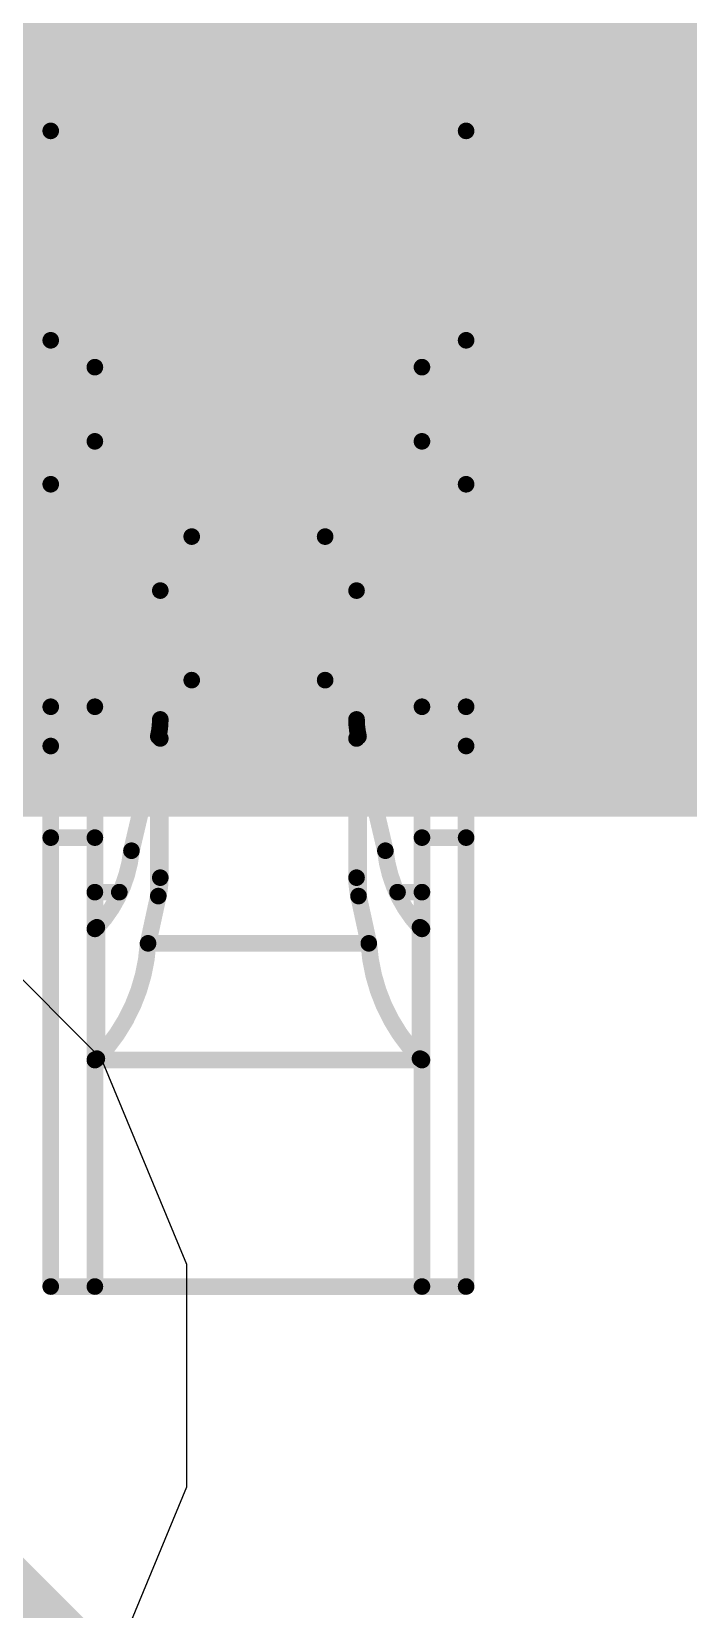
# Model space of a CAD drawing. Header units: inches. Extents: x -6 to 5433, y -4 to 5447.
# Drawn here: x 12.216 to 12.719, y 27.405 to 28.611 of the extents above; entities that cross this region are included whole.
import ezdxf

# ---------------------------------------------------------------- set-up
doc = ezdxf.new("R2010")
doc.units = ezdxf.units.IN
for name, color, linetype in [('Bottom Layer', 5, 'Continuous'), ('Ground', 16, 'Continuous'), ('Mechanical 4', 56, 'Continuous'), ('Power', 76, 'Continuous'), ('Top Layer', 1, 'Continuous'), ('Top Paste', 8, 'Continuous'), ('Top Solder', 216, 'Continuous')]:
    doc.layers.add(name, color=color, linetype=linetype)

# ---------------------------------------------------------------- blocks, each defined once
blk = doc.blocks.new('QTH_030_01_L_D_A_K_TR_154')
at = {"layer": 'Top Layer'}
blk.add_hatch(color=1, dxfattribs=at).paths.add_polyline_path([(0.8249996199999998, 0.32000063), (5.52500038, 0.32000063), (5.52500038, -0.32000063), (0.8249996199999998, -0.32000063)])
at = {"layer": 'Top Paste'}
blk.add_hatch(color=8, dxfattribs=at).paths.add_polyline_path([(0.8249996199999998, 0.32000063), (5.52500038, 0.32000063), (5.52500038, -0.32000063), (0.8249996199999998, -0.32000063)])
at = {"layer": 'Top Solder'}
blk.add_hatch(color=216, dxfattribs=at).paths.add_polyline_path([(0.7233996199999999, 0.42160063), (5.62660038, 0.42160063), (5.62660038, -0.42160063), (0.7233996199999999, -0.42160063)])

msp = doc.modelspace()

# ---------------------------------------------------------------- linework, layer by layer
at = {"layer": 'Bottom Layer'}
for points in [[(4.871544739999999, 28.26494474, 0.508, 0.508, 0), (13.03822132, 28.26494474, 0.508, 0.508, 0)], [(11.92717706, 27.58394534, 0.2032, 0.2032, 0), (13.72959408, 25.78152832, 0.2032, 0.2032, 0)]]:
    msp.add_lwpolyline(points, format="xyseb", dxfattribs=at)
at = {"layer": 'Ground'}
for p, q in [((12.27008722, 27.82581938), (12.14997062, 27.94593598)), ((12.33509598, 27.6688804), (12.27008722, 27.82581938)), ((12.33509598, 27.49901028), (12.33509598, 27.6688804)), ((12.27008722, 27.3420713), (12.33509598, 27.49901028))]:
    msp.add_line(p, q, dxfattribs=at)
at = {"layer": 'Mechanical 4'}
for points in [[(12.2311541, 28.06494514, 0.0127, 0.0127, 0), (12.2311541, 28.53494674, 0.0127, 0.0127, 0)], [(12.2311541, 28.53494674, 0.0127, 0.0127, 0), (12.5486541, 28.53494674, 0.0127, 0.0127, 0)], [(12.5486541, 28.06494514, 0.0127, 0.0127, 0), (12.5486541, 28.53494674, 0.0127, 0.0127, 0)], [(12.2311541, 28.37494452, 0.0127, 0.0127, 0), (12.5486541, 28.37494452, 0.0127, 0.0127, 0)], [(12.26490562, 27.65194622, 0.0127, 0.0127, 0), (12.26490562, 28.35440862, 0.0127, 0.0127, 0)], [(12.26490562, 28.35440862, 0.0127, 0.0127, 0), (12.51490512, 28.35440862, 0.0127, 0.0127, 0)], [(12.51490512, 27.65194622, 0.0127, 0.0127, 0), (12.51490512, 28.35440862, 0.0127, 0.0127, 0)], [(12.26490562, 28.29773868, 0.0127, 0.0127, 0), (12.51490512, 28.29773868, 0.0127, 0.0127, 0)], [(11.9136541, 28.26494474, 0.0127, 0.0127, 0), (12.2311541, 28.26494474, 0.0127, 0.0127, 0)], [(12.5486541, 28.26494474, 0.0127, 0.0127, 0), (12.80423144, 28.26494474, 0.0127, 0.0127, 0)], [(12.31490552, 28.18369522, 0.0127, 0.0127, -0.2473774344944057), (12.3389136, 28.22494482, 0.0127, 0.0127, 0)], [(12.33891614, 28.22494482, 0.0127, 0.0127, 0), (12.4408946, 28.22494482, 0.0127, 0.0127, 0)], [(12.33891614, 28.11528286, 0.0127, 0.0127, 0), (12.33891614, 28.22494482, 0.0127, 0.0127, 0)], [(12.4408946, 28.11528286, 0.0127, 0.0127, 0), (12.4408946, 28.22494482, 0.0127, 0.0127, 0)], [(12.44089714, 28.22494482, 0.0127, 0.0127, -0.2473774344948686), (12.46490522, 28.18369522, 0.0127, 0.0127, 0)], [(12.31490552, 27.96434844, 0.0127, 0.0127, 0), (12.31490552, 28.18369522, 0.0127, 0.0127, 0)], [(12.46490522, 27.96434844, 0.0127, 0.0127, 0), (12.46490522, 28.18369522, 0.0127, 0.0127, 0)], [(12.31490552, 28.07071348, 0.0127, 0.0127, -0.2374800627721871), (12.3389136, 28.1152854, 0.0127, 0.0127, 0)], [(12.33891614, 28.11528286, 0.0127, 0.0127, 0), (12.4408946, 28.11528286, 0.0127, 0.0127, 0)], [(12.44089714, 28.1152854, 0.0127, 0.0127, -0.2374800627721868), (12.46490522, 28.07071348, 0.0127, 0.0127, 0)], [(12.2311541, 28.09494508, 0.0127, 0.0127, 0), (12.26490562, 28.09494508, 0.0127, 0.0127, 0)], [(12.31490552, 28.08525752, 0.0127, 0.0127, -0.05786385222358645), (12.3133866, 28.07223494, 0.0127, 0.0127, 0)], [(12.46642414, 28.07223494, 0.0127, 0.0127, -0.057863852222711), (12.46490522, 28.08525752, 0.0127, 0.0127, 0)], [(12.51490512, 28.09494508, 0.0127, 0.0127, 0), (12.5486541, 28.09494508, 0.0127, 0.0127, 0)], [(11.9136541, 28.06494514, 0.0127, 0.0127, 0), (12.2311541, 28.06494514, 0.0127, 0.0127, 0)], [(12.2311541, 27.65194622, 0.0127, 0.0127, 0), (12.2311541, 28.06494514, 0.0127, 0.0127, 0)], [(12.2928634, 27.9849453, 0.0127, 0.0127, 0), (12.3133866, 28.07223494, 0.0127, 0.0127, 0)], [(12.3133866, 27.95027684, 0.0127, 0.0127, 0), (12.3133866, 28.07223494, 0.0127, 0.0127, 0)], [(12.46642414, 28.07223494, 0.0127, 0.0127, 0), (12.4869448, 27.9849453, 0.0127, 0.0127, 0)], [(12.46642414, 27.95027684, 0.0127, 0.0127, 0), (12.46642414, 28.07223494, 0.0127, 0.0127, 0)], [(12.5486541, 28.06494514, 0.0127, 0.0127, 0), (12.85635986, 28.06494514, 0.0127, 0.0127, 0)], [(12.5486541, 27.65194622, 0.0127, 0.0127, 0), (12.5486541, 28.06494514, 0.0127, 0.0127, 0)], [(12.2311541, 27.99494528, 0.0127, 0.0127, 0), (12.26490562, 27.99494528, 0.0127, 0.0127, 0)], [(12.51490512, 27.99494528, 0.0127, 0.0127, 0), (12.5486541, 27.99494528, 0.0127, 0.0127, 0)], [(12.29286594, 27.98494784, 0.0127, 0.0127, -0.1625906327552088), (12.26642454, 27.92645418, 0.0127, 0.0127, 0)], [(12.5133862, 27.92645418, 0.0127, 0.0127, -0.1625906327547608), (12.4869448, 27.98494784, 0.0127, 0.0127, 0)], [(12.31490552, 27.96434844, 0.0127, 0.0127, -0.05365793627908248), (12.3133866, 27.95027684, 0.0127, 0.0127, 0)], [(12.46642414, 27.95027684, 0.0127, 0.0127, -0.0536579362795205), (12.46490522, 27.96434844, 0.0127, 0.0127, 0)], [(12.26490562, 27.95328166, 0.0127, 0.0127, 0), (12.283567, 27.95328166, 0.0127, 0.0127, 0)], [(12.49624374, 27.95328166, 0.0127, 0.0127, 0), (12.51490512, 27.95328166, 0.0127, 0.0127, 0)], [(12.30553292, 27.91417836, 0.0127, 0.0127, 0), (12.3133866, 27.95027684, 0.0127, 0.0127, 0)], [(12.46642414, 27.95027684, 0.0127, 0.0127, 0), (12.47427782, 27.91417836, 0.0127, 0.0127, 0)], [(12.26490562, 27.92521466, 0.0127, 0.0127, -0.01102176059132277), (12.26494118, 27.92530102, 0.0127, 0.0127, 0)], [(12.26494118, 27.92530102, 0.0127, 0.0127, -0.02840440636198327), (12.2649869, 27.92538992, 0.0127, 0.0127, 0)], [(12.2649869, 27.92538992, 0.0127, 0.0127, -0.03504147030025464), (12.26505294, 27.92548644, 0.0127, 0.0127, 0)], [(12.26505294, 27.92548644, 0.0127, 0.0127, -0.03231858309855267), (12.265152, 27.92559312, 0.0127, 0.0127, 0)], [(12.265152, 27.92559312, 0.0127, 0.0127, -0.02446223692128112), (12.26528916, 27.9257125, 0.0127, 0.0127, 0)], [(12.2652917, 27.92570996, 0.0127, 0.0127, -0.01372918969788593), (12.2654695, 27.92584458, 0.0127, 0.0127, 0)], [(12.2654695, 27.92584458, 0.0127, 0.0127, -0.008119992707388977), (12.26568032, 27.92598681999999, 0.0127, 0.0127, 0)], [(12.26567778, 27.92598936, 0.0127, 0.0127, -0.004820635636817802), (12.265914, 27.92613922, 0.0127, 0.0127, 0)], [(12.265914, 27.92613922, 0.0127, 0.0127, 0), (12.26642454, 27.92645418, 0.0127, 0.0127, 0)], [(12.26642454, 27.82607592, 0.0127, 0.0127, 0), (12.26642454, 27.92645418, 0.0127, 0.0127, 0)], [(12.5133862, 27.92645418, 0.0127, 0.0127, 0), (12.5136529, 27.92629415999999, 0.0127, 0.0127, 0)], [(12.5133862, 27.82607592, 0.0127, 0.0127, 0), (12.5133862, 27.92645418, 0.0127, 0.0127, 0)], [(12.5136529, 27.92629415999999, 0.0127, 0.0127, 0), (12.51391198, 27.92613414, 0.0127, 0.0127, 0)], [(12.51390944, 27.9261316, 0.0127, 0.0127, -0.006054857901098262), (12.5141482, 27.92598174, 0.0127, 0.0127, 0)], [(12.51415074, 27.92598428, 0.0127, 0.0127, -0.01073696924896906), (12.51435648, 27.92584204, 0.0127, 0.0127, 0)], [(12.51435648, 27.9258395, 0.0127, 0.0127, -0.01856237099962386), (12.51452158, 27.9257125, 0.0127, 0.0127, 0)], [(12.51452158, 27.92571504, 0.0127, 0.0127, -0.02338621059710592), (12.51464604, 27.9255982, 0.0127, 0.0127, 0)], [(12.51464604, 27.92559566, 0.0127, 0.0127, -0.05432145120707046), (12.51480606, 27.925395, 0.0127, 0.0127, 0)], [(12.5148086, 27.92539754, 0.0127, 0.0127, -0.02859688058968619), (12.51490766, 27.92521466, 0.0127, 0.0127, 0)], [(12.30553292, 27.91418089999999, 0.0127, 0.0127, -0.1798939642534223), (12.26642454, 27.82607592, 0.0127, 0.0127, 0)], [(12.30553292, 27.91417836, 0.0127, 0.0127, 0), (12.47427782, 27.91417836, 0.0127, 0.0127, 0)], [(12.5133862, 27.82607592, 0.0127, 0.0127, -0.1798939642534224), (12.47427782, 27.91418089999999, 0.0127, 0.0127, 0)], [(12.26490562, 27.82514628, 0.0127, 0.0127, -0.01323430956389098), (12.26494118, 27.82521232, 0.0127, 0.0127, 0)], [(12.26490562, 27.82494561999999, 0.0127, 0.0127, 0), (12.51490512, 27.82494561999999, 0.0127, 0.0127, 0)], [(12.26494118, 27.82521232, 0.0127, 0.0127, -0.03268862858660596), (12.2649869, 27.8252809, 0.0127, 0.0127, 0)], [(12.2649869, 27.82527582, 0.0127, 0.0127, -0.03744583029830796), (12.26505294, 27.82534948, 0.0127, 0.0127, 0)], [(12.26505294, 27.82534948, 0.0127, 0.0127, -0.03188120452893686), (12.265152, 27.82542822, 0.0127, 0.0127, 0)], [(12.26514946, 27.82543076, 0.0127, 0.0127, -0.02261994753635864), (12.26528916, 27.8255222, 0.0127, 0.0127, 0)], [(12.26528916, 27.82551966, 0.0127, 0.0127, -0.01220889248204171), (12.26546696, 27.82561872, 0.0127, 0.0127, 0)], [(12.26546696, 27.82561872, 0.0127, 0.0127, -0.007070305402177052), (12.26567778, 27.8257254, 0.0127, 0.0127, 0)], [(12.26567778, 27.8257254, 0.0127, 0.0127, 0), (12.265914, 27.8258397, 0.0127, 0.0127, 0)], [(12.265914, 27.8258397, 0.0127, 0.0127, 0), (12.26642454, 27.82607592, 0.0127, 0.0127, 0)], [(12.5133862, 27.82607592, 0.0127, 0.0127, 0), (12.5136529, 27.825954, 0.0127, 0.0127, 0)], [(12.5136529, 27.825954, 0.0127, 0.0127, 0), (12.51391198, 27.82583716, 0.0127, 0.0127, 0)], [(12.51391198, 27.82583716, 0.0127, 0.0127, -0.005205334042602716), (12.51415074, 27.8257254, 0.0127, 0.0127, 0)], [(12.5141482, 27.82572286, 0.0127, 0.0127, -0.009375622367199458), (12.51435394, 27.82561618, 0.0127, 0.0127, 0)], [(12.51435394, 27.82561618, 0.0127, 0.0127, -0.01668702494870475), (12.51452158, 27.82551966, 0.0127, 0.0127, 0)], [(12.51452158, 27.82551966, 0.0127, 0.0127, -0.02199391699947382), (12.51464604, 27.8254333, 0.0127, 0.0127, 0)], [(12.5146435, 27.8254333, 0.0127, 0.0127, -0.02675089180557245), (12.51473748, 27.82535456, 0.0127, 0.0127, 0)], [(12.51474002, 27.82535456, 0.0127, 0.0127, -0.02828763820503544), (12.5148086, 27.82528344, 0.0127, 0.0127, 0)], [(12.5148086, 27.82528344, 0.0127, 0.0127, -0.03260546152262633), (12.51490512, 27.82514628, 0.0127, 0.0127, 0)], [(12.2311541, 27.65194622, 0.0127, 0.0127, 0), (12.5486541, 27.65194622, 0.0127, 0.0127, 0)]]:
    msp.add_lwpolyline(points, format="xyseb", dxfattribs=at)
for points in [[(12.2279791, 28.53494674, 0.00635, 0.00635, 1), (12.2343291, 28.53494674, 0.00635, 0.00635, 1)], [(12.2279791, 28.53494674, 0.00635, 0.00635, 1), (12.2343291, 28.53494674, 0.00635, 0.00635, 1)], [(12.5454791, 28.53494674, 0.00635, 0.00635, 1), (12.5518291, 28.53494674, 0.00635, 0.00635, 1)], [(12.5454791, 28.53494674, 0.00635, 0.00635, 1), (12.5518291, 28.53494674, 0.00635, 0.00635, 1)], [(12.2279791, 28.37494452, 0.00635, 0.00635, 1), (12.2343291, 28.37494452, 0.00635, 0.00635, 1)], [(12.5454791, 28.37494452, 0.00635, 0.00635, 1), (12.5518291, 28.37494452, 0.00635, 0.00635, 1)], [(12.26173062, 28.35440862, 0.00635, 0.00635, 1), (12.26808062, 28.35440862, 0.00635, 0.00635, 1)], [(12.26173062, 28.35440862, 0.00635, 0.00635, 1), (12.26808062, 28.35440862, 0.00635, 0.00635, 1)], [(12.51173012, 28.35440862, 0.00635, 0.00635, 1), (12.51808012, 28.35440862, 0.00635, 0.00635, 1)], [(12.51173012, 28.35440862, 0.00635, 0.00635, 1), (12.51808012, 28.35440862, 0.00635, 0.00635, 1)], [(12.26173062, 28.29773868, 0.00635, 0.00635, 1), (12.26808062, 28.29773868, 0.00635, 0.00635, 1)], [(12.51173012, 28.29773868, 0.00635, 0.00635, 1), (12.51808012, 28.29773868, 0.00635, 0.00635, 1)], [(12.2279791, 28.26494474, 0.00635, 0.00635, 1), (12.2343291, 28.26494474, 0.00635, 0.00635, 1)], [(12.5454791, 28.26494474, 0.00635, 0.00635, 1), (12.5518291, 28.26494474, 0.00635, 0.00635, 1)], [(12.3357386, 28.22494482, 0.00635, 0.00635, 1), (12.3420886, 28.22494482, 0.00635, 0.00635, 1)], [(12.33574114, 28.22494482, 0.00635, 0.00635, 1), (12.34209114, 28.22494482, 0.00635, 0.00635, 1)], [(12.33574114, 28.22494482, 0.00635, 0.00635, 1), (12.34209114, 28.22494482, 0.00635, 0.00635, 1)], [(12.4377196, 28.22494482, 0.00635, 0.00635, 1), (12.4440696, 28.22494482, 0.00635, 0.00635, 1)], [(12.4377196, 28.22494482, 0.00635, 0.00635, 1), (12.4440696, 28.22494482, 0.00635, 0.00635, 1)], [(12.43772214, 28.22494482, 0.00635, 0.00635, 1), (12.44407214, 28.22494482, 0.00635, 0.00635, 1)], [(12.31173052, 28.18369522, 0.00635, 0.00635, 1), (12.31808052, 28.18369522, 0.00635, 0.00635, 1)], [(12.31173052, 28.18369522, 0.00635, 0.00635, 1), (12.31808052, 28.18369522, 0.00635, 0.00635, 1)], [(12.46173022, 28.18369522, 0.00635, 0.00635, 1), (12.46808022, 28.18369522, 0.00635, 0.00635, 1)], [(12.46173022, 28.18369522, 0.00635, 0.00635, 1), (12.46808022, 28.18369522, 0.00635, 0.00635, 1)], [(12.3357386, 28.1152854, 0.00635, 0.00635, 1), (12.3420886, 28.1152854, 0.00635, 0.00635, 1)], [(12.33574114, 28.11528286, 0.00635, 0.00635, 1), (12.34209114, 28.11528286, 0.00635, 0.00635, 1)], [(12.33574114, 28.11528286, 0.00635, 0.00635, 1), (12.34209114, 28.11528286, 0.00635, 0.00635, 1)], [(12.4377196, 28.11528286, 0.00635, 0.00635, 1), (12.4440696, 28.11528286, 0.00635, 0.00635, 1)], [(12.4377196, 28.11528286, 0.00635, 0.00635, 1), (12.4440696, 28.11528286, 0.00635, 0.00635, 1)], [(12.43772214, 28.1152854, 0.00635, 0.00635, 1), (12.44407214, 28.1152854, 0.00635, 0.00635, 1)], [(12.2279791, 28.09494508, 0.00635, 0.00635, 1), (12.2343291, 28.09494508, 0.00635, 0.00635, 1)], [(12.26173062, 28.09494508, 0.00635, 0.00635, 1), (12.26808062, 28.09494508, 0.00635, 0.00635, 1)], [(12.31173052, 28.08525752, 0.00635, 0.00635, 1), (12.31808052, 28.08525752, 0.00635, 0.00635, 1)], [(12.46173022, 28.08525752, 0.00635, 0.00635, 1), (12.46808022, 28.08525752, 0.00635, 0.00635, 1)], [(12.51173012, 28.09494508, 0.00635, 0.00635, 1), (12.51808012, 28.09494508, 0.00635, 0.00635, 1)], [(12.5454791, 28.09494508, 0.00635, 0.00635, 1), (12.5518291, 28.09494508, 0.00635, 0.00635, 1)], [(12.2279791, 28.06494514, 0.00635, 0.00635, 1), (12.2343291, 28.06494514, 0.00635, 0.00635, 1)], [(12.2279791, 28.06494514, 0.00635, 0.00635, 1), (12.2343291, 28.06494514, 0.00635, 0.00635, 1)], [(12.2279791, 28.06494514, 0.00635, 0.00635, 1), (12.2343291, 28.06494514, 0.00635, 0.00635, 1)], [(12.3102116, 28.07223494, 0.00635, 0.00635, 1), (12.3165616, 28.07223494, 0.00635, 0.00635, 1)], [(12.3102116, 28.07223494, 0.00635, 0.00635, 1), (12.3165616, 28.07223494, 0.00635, 0.00635, 1)], [(12.3102116, 28.07223494, 0.00635, 0.00635, 1), (12.3165616, 28.07223494, 0.00635, 0.00635, 1)], [(12.31173052, 28.07071348, 0.00635, 0.00635, 1), (12.31808052, 28.07071348, 0.00635, 0.00635, 1)], [(12.46173022, 28.07071348, 0.00635, 0.00635, 1), (12.46808022, 28.07071348, 0.00635, 0.00635, 1)], [(12.46324914, 28.07223494, 0.00635, 0.00635, 1), (12.46959914, 28.07223494, 0.00635, 0.00635, 1)], [(12.46324914, 28.07223494, 0.00635, 0.00635, 1), (12.46959914, 28.07223494, 0.00635, 0.00635, 1)], [(12.46324914, 28.07223494, 0.00635, 0.00635, 1), (12.46959914, 28.07223494, 0.00635, 0.00635, 1)], [(12.5454791, 28.06494514, 0.00635, 0.00635, 1), (12.5518291, 28.06494514, 0.00635, 0.00635, 1)], [(12.5454791, 28.06494514, 0.00635, 0.00635, 1), (12.5518291, 28.06494514, 0.00635, 0.00635, 1)], [(12.5454791, 28.06494514, 0.00635, 0.00635, 1), (12.5518291, 28.06494514, 0.00635, 0.00635, 1)], [(12.2279791, 27.99494528, 0.00635, 0.00635, 1), (12.2343291, 27.99494528, 0.00635, 0.00635, 1)], [(12.26173062, 27.99494528, 0.00635, 0.00635, 1), (12.26808062, 27.99494528, 0.00635, 0.00635, 1)], [(12.51173012, 27.99494528, 0.00635, 0.00635, 1), (12.51808012, 27.99494528, 0.00635, 0.00635, 1)], [(12.5454791, 27.99494528, 0.00635, 0.00635, 1), (12.5518291, 27.99494528, 0.00635, 0.00635, 1)], [(12.2896884, 27.9849453, 0.00635, 0.00635, 1), (12.2960384, 27.9849453, 0.00635, 0.00635, 1)], [(12.28969094, 27.98494784, 0.00635, 0.00635, 1), (12.29604094, 27.98494784, 0.00635, 0.00635, 1)], [(12.4837698, 27.98494784, 0.00635, 0.00635, 1), (12.4901198, 27.98494784, 0.00635, 0.00635, 1)], [(12.4837698, 27.9849453, 0.00635, 0.00635, 1), (12.4901198, 27.9849453, 0.00635, 0.00635, 1)], [(12.31173052, 27.96434844, 0.00635, 0.00635, 1), (12.31808052, 27.96434844, 0.00635, 0.00635, 1)], [(12.31173052, 27.96434844, 0.00635, 0.00635, 1), (12.31808052, 27.96434844, 0.00635, 0.00635, 1)], [(12.46173022, 27.96434844, 0.00635, 0.00635, 1), (12.46808022, 27.96434844, 0.00635, 0.00635, 1)], [(12.46173022, 27.96434844, 0.00635, 0.00635, 1), (12.46808022, 27.96434844, 0.00635, 0.00635, 1)], [(12.26173062, 27.95328166, 0.00635, 0.00635, 1), (12.26808062, 27.95328166, 0.00635, 0.00635, 1)], [(12.280392, 27.95328166, 0.00635, 0.00635, 1), (12.286742, 27.95328166, 0.00635, 0.00635, 1)], [(12.49306874, 27.95328166, 0.00635, 0.00635, 1), (12.49941874, 27.95328166, 0.00635, 0.00635, 1)], [(12.51173012, 27.95328166, 0.00635, 0.00635, 1), (12.51808012, 27.95328166, 0.00635, 0.00635, 1)], [(12.3102116, 27.95027684, 0.00635, 0.00635, 1), (12.3165616, 27.95027684, 0.00635, 0.00635, 1)], [(12.3102116, 27.95027684, 0.00635, 0.00635, 1), (12.3165616, 27.95027684, 0.00635, 0.00635, 1)], [(12.3102116, 27.95027684, 0.00635, 0.00635, 1), (12.3165616, 27.95027684, 0.00635, 0.00635, 1)], [(12.46324914, 27.95027684, 0.00635, 0.00635, 1), (12.46959914, 27.95027684, 0.00635, 0.00635, 1)], [(12.46324914, 27.95027684, 0.00635, 0.00635, 1), (12.46959914, 27.95027684, 0.00635, 0.00635, 1)], [(12.46324914, 27.95027684, 0.00635, 0.00635, 1), (12.46959914, 27.95027684, 0.00635, 0.00635, 1)], [(12.26173062, 27.92521466, 0.00635, 0.00635, 1), (12.26808062, 27.92521466, 0.00635, 0.00635, 1)], [(12.26176618, 27.92530102, 0.00635, 0.00635, 1), (12.26811618, 27.92530102, 0.00635, 0.00635, 1)], [(12.26176618, 27.92530102, 0.00635, 0.00635, 1), (12.26811618, 27.92530102, 0.00635, 0.00635, 1)], [(12.2618119, 27.92538992, 0.00635, 0.00635, 1), (12.2681619, 27.92538992, 0.00635, 0.00635, 1)], [(12.2618119, 27.92538992, 0.00635, 0.00635, 1), (12.2681619, 27.92538992, 0.00635, 0.00635, 1)], [(12.26187794, 27.92548644, 0.00635, 0.00635, 1), (12.26822794, 27.92548644, 0.00635, 0.00635, 1)], [(12.26187794, 27.92548644, 0.00635, 0.00635, 1), (12.26822794, 27.92548644, 0.00635, 0.00635, 1)], [(12.261977, 27.92559312, 0.00635, 0.00635, 1), (12.268327, 27.92559312, 0.00635, 0.00635, 1)], [(12.261977, 27.92559312, 0.00635, 0.00635, 1), (12.268327, 27.92559312, 0.00635, 0.00635, 1)], [(12.26211416, 27.9257125, 0.00635, 0.00635, 1), (12.26846416, 27.9257125, 0.00635, 0.00635, 1)], [(12.2621167, 27.92570996, 0.00635, 0.00635, 1), (12.2684667, 27.92570996, 0.00635, 0.00635, 1)], [(12.2622945, 27.92584458, 0.00635, 0.00635, 1), (12.2686445, 27.92584458, 0.00635, 0.00635, 1)], [(12.2622945, 27.92584458, 0.00635, 0.00635, 1), (12.2686445, 27.92584458, 0.00635, 0.00635, 1)], [(12.26250278, 27.92598936, 0.00635, 0.00635, 1), (12.26885278, 27.92598936, 0.00635, 0.00635, 1)], [(12.26250532, 27.92598681999999, 0.00635, 0.00635, 1), (12.26885532, 27.92598681999999, 0.00635, 0.00635, 1)], [(12.262739, 27.92613922, 0.00635, 0.00635, 1), (12.269089, 27.92613922, 0.00635, 0.00635, 1)], [(12.262739, 27.92613922, 0.00635, 0.00635, 1), (12.269089, 27.92613922, 0.00635, 0.00635, 1)], [(12.26324954, 27.92645418, 0.00635, 0.00635, 1), (12.26959954, 27.92645418, 0.00635, 0.00635, 1)], [(12.26324954, 27.92645418, 0.00635, 0.00635, 1), (12.26959954, 27.92645418, 0.00635, 0.00635, 1)], [(12.26324954, 27.92645418, 0.00635, 0.00635, 1), (12.26959954, 27.92645418, 0.00635, 0.00635, 1)], [(12.5102112, 27.92645418, 0.00635, 0.00635, 1), (12.5165612, 27.92645418, 0.00635, 0.00635, 1)], [(12.5102112, 27.92645418, 0.00635, 0.00635, 1), (12.5165612, 27.92645418, 0.00635, 0.00635, 1)], [(12.5102112, 27.92645418, 0.00635, 0.00635, 1), (12.5165612, 27.92645418, 0.00635, 0.00635, 1)], [(12.5104779, 27.92629415999999, 0.00635, 0.00635, 1), (12.5168279, 27.92629415999999, 0.00635, 0.00635, 1)], [(12.5104779, 27.92629415999999, 0.00635, 0.00635, 1), (12.5168279, 27.92629415999999, 0.00635, 0.00635, 1)], [(12.51073444, 27.9261316, 0.00635, 0.00635, 1), (12.51708444, 27.9261316, 0.00635, 0.00635, 1)], [(12.51073698, 27.92613414, 0.00635, 0.00635, 1), (12.51708698, 27.92613414, 0.00635, 0.00635, 1)], [(12.5109732, 27.92598174, 0.00635, 0.00635, 1), (12.5173232, 27.92598174, 0.00635, 0.00635, 1)], [(12.51097574, 27.92598428, 0.00635, 0.00635, 1), (12.51732574, 27.92598428, 0.00635, 0.00635, 1)], [(12.51118148, 27.92584204, 0.00635, 0.00635, 1), (12.51753148, 27.92584204, 0.00635, 0.00635, 1)], [(12.51118148, 27.9258395, 0.00635, 0.00635, 1), (12.51753148, 27.9258395, 0.00635, 0.00635, 1)], [(12.51134658, 27.92571504, 0.00635, 0.00635, 1), (12.51769658, 27.92571504, 0.00635, 0.00635, 1)], [(12.51134658, 27.9257125, 0.00635, 0.00635, 1), (12.51769658, 27.9257125, 0.00635, 0.00635, 1)], [(12.51147104, 27.9255982, 0.00635, 0.00635, 1), (12.51782104, 27.9255982, 0.00635, 0.00635, 1)], [(12.51147104, 27.92559566, 0.00635, 0.00635, 1), (12.51782104, 27.92559566, 0.00635, 0.00635, 1)], [(12.51163106, 27.925395, 0.00635, 0.00635, 1), (12.51798106, 27.925395, 0.00635, 0.00635, 1)], [(12.5116336, 27.92539754, 0.00635, 0.00635, 1), (12.5179836, 27.92539754, 0.00635, 0.00635, 1)], [(12.51173266, 27.92521466, 0.00635, 0.00635, 1), (12.51808266, 27.92521466, 0.00635, 0.00635, 1)], [(12.30235792, 27.91418089999999, 0.00635, 0.00635, 1), (12.30870792, 27.91418089999999, 0.00635, 0.00635, 1)], [(12.30235792, 27.91417836, 0.00635, 0.00635, 1), (12.30870792, 27.91417836, 0.00635, 0.00635, 1)], [(12.30235792, 27.91417836, 0.00635, 0.00635, 1), (12.30870792, 27.91417836, 0.00635, 0.00635, 1)], [(12.47110282, 27.91418089999999, 0.00635, 0.00635, 1), (12.47745282, 27.91418089999999, 0.00635, 0.00635, 1)], [(12.47110282, 27.91417836, 0.00635, 0.00635, 1), (12.47745282, 27.91417836, 0.00635, 0.00635, 1)], [(12.47110282, 27.91417836, 0.00635, 0.00635, 1), (12.47745282, 27.91417836, 0.00635, 0.00635, 1)], [(12.26173062, 27.82514628, 0.00635, 0.00635, 1), (12.26808062, 27.82514628, 0.00635, 0.00635, 1)], [(12.26173062, 27.82494561999999, 0.00635, 0.00635, 1), (12.26808062, 27.82494561999999, 0.00635, 0.00635, 1)], [(12.26176618, 27.82521232, 0.00635, 0.00635, 1), (12.26811618, 27.82521232, 0.00635, 0.00635, 1)], [(12.26176618, 27.82521232, 0.00635, 0.00635, 1), (12.26811618, 27.82521232, 0.00635, 0.00635, 1)], [(12.2618119, 27.8252809, 0.00635, 0.00635, 1), (12.2681619, 27.8252809, 0.00635, 0.00635, 1)], [(12.2618119, 27.82527582, 0.00635, 0.00635, 1), (12.2681619, 27.82527582, 0.00635, 0.00635, 1)], [(12.26187794, 27.82534948, 0.00635, 0.00635, 1), (12.26822794, 27.82534948, 0.00635, 0.00635, 1)], [(12.26187794, 27.82534948, 0.00635, 0.00635, 1), (12.26822794, 27.82534948, 0.00635, 0.00635, 1)], [(12.26197446, 27.82543076, 0.00635, 0.00635, 1), (12.26832446, 27.82543076, 0.00635, 0.00635, 1)], [(12.261977, 27.82542822, 0.00635, 0.00635, 1), (12.268327, 27.82542822, 0.00635, 0.00635, 1)], [(12.26211416, 27.8255222, 0.00635, 0.00635, 1), (12.26846416, 27.8255222, 0.00635, 0.00635, 1)], [(12.26211416, 27.82551966, 0.00635, 0.00635, 1), (12.26846416, 27.82551966, 0.00635, 0.00635, 1)], [(12.26229196, 27.82561872, 0.00635, 0.00635, 1), (12.26864196, 27.82561872, 0.00635, 0.00635, 1)], [(12.26229196, 27.82561872, 0.00635, 0.00635, 1), (12.26864196, 27.82561872, 0.00635, 0.00635, 1)], [(12.26250278, 27.8257254, 0.00635, 0.00635, 1), (12.26885278, 27.8257254, 0.00635, 0.00635, 1)], [(12.26250278, 27.8257254, 0.00635, 0.00635, 1), (12.26885278, 27.8257254, 0.00635, 0.00635, 1)], [(12.262739, 27.8258397, 0.00635, 0.00635, 1), (12.269089, 27.8258397, 0.00635, 0.00635, 1)], [(12.262739, 27.8258397, 0.00635, 0.00635, 1), (12.269089, 27.8258397, 0.00635, 0.00635, 1)], [(12.26324954, 27.82607592, 0.00635, 0.00635, 1), (12.26959954, 27.82607592, 0.00635, 0.00635, 1)], [(12.26324954, 27.82607592, 0.00635, 0.00635, 1), (12.26959954, 27.82607592, 0.00635, 0.00635, 1)], [(12.26324954, 27.82607592, 0.00635, 0.00635, 1), (12.26959954, 27.82607592, 0.00635, 0.00635, 1)], [(12.5102112, 27.82607592, 0.00635, 0.00635, 1), (12.5165612, 27.82607592, 0.00635, 0.00635, 1)], [(12.5102112, 27.82607592, 0.00635, 0.00635, 1), (12.5165612, 27.82607592, 0.00635, 0.00635, 1)], [(12.5102112, 27.82607592, 0.00635, 0.00635, 1), (12.5165612, 27.82607592, 0.00635, 0.00635, 1)], [(12.5104779, 27.825954, 0.00635, 0.00635, 1), (12.5168279, 27.825954, 0.00635, 0.00635, 1)], [(12.5104779, 27.825954, 0.00635, 0.00635, 1), (12.5168279, 27.825954, 0.00635, 0.00635, 1)], [(12.51073698, 27.82583716, 0.00635, 0.00635, 1), (12.51708698, 27.82583716, 0.00635, 0.00635, 1)], [(12.51073698, 27.82583716, 0.00635, 0.00635, 1), (12.51708698, 27.82583716, 0.00635, 0.00635, 1)], [(12.5109732, 27.82572286, 0.00635, 0.00635, 1), (12.5173232, 27.82572286, 0.00635, 0.00635, 1)], [(12.51097574, 27.8257254, 0.00635, 0.00635, 1), (12.51732574, 27.8257254, 0.00635, 0.00635, 1)], [(12.51117894, 27.82561618, 0.00635, 0.00635, 1), (12.51752894, 27.82561618, 0.00635, 0.00635, 1)], [(12.51117894, 27.82561618, 0.00635, 0.00635, 1), (12.51752894, 27.82561618, 0.00635, 0.00635, 1)], [(12.51134658, 27.82551966, 0.00635, 0.00635, 1), (12.51769658, 27.82551966, 0.00635, 0.00635, 1)], [(12.51134658, 27.82551966, 0.00635, 0.00635, 1), (12.51769658, 27.82551966, 0.00635, 0.00635, 1)], [(12.5114685, 27.8254333, 0.00635, 0.00635, 1), (12.5178185, 27.8254333, 0.00635, 0.00635, 1)], [(12.51147104, 27.8254333, 0.00635, 0.00635, 1), (12.51782104, 27.8254333, 0.00635, 0.00635, 1)], [(12.51156248, 27.82535456, 0.00635, 0.00635, 1), (12.51791248, 27.82535456, 0.00635, 0.00635, 1)], [(12.51156502, 27.82535456, 0.00635, 0.00635, 1), (12.51791502, 27.82535456, 0.00635, 0.00635, 1)], [(12.5116336, 27.82528344, 0.00635, 0.00635, 1), (12.5179836, 27.82528344, 0.00635, 0.00635, 1)], [(12.5116336, 27.82528344, 0.00635, 0.00635, 1), (12.5179836, 27.82528344, 0.00635, 0.00635, 1)], [(12.51173012, 27.82514628, 0.00635, 0.00635, 1), (12.51808012, 27.82514628, 0.00635, 0.00635, 1)], [(12.51173012, 27.82494561999999, 0.00635, 0.00635, 1), (12.51808012, 27.82494561999999, 0.00635, 0.00635, 1)], [(12.2279791, 27.65194622, 0.00635, 0.00635, 1), (12.2343291, 27.65194622, 0.00635, 0.00635, 1)], [(12.2279791, 27.65194622, 0.00635, 0.00635, 1), (12.2343291, 27.65194622, 0.00635, 0.00635, 1)], [(12.26173062, 27.65194622, 0.00635, 0.00635, 1), (12.26808062, 27.65194622, 0.00635, 0.00635, 1)], [(12.51173012, 27.65194622, 0.00635, 0.00635, 1), (12.51808012, 27.65194622, 0.00635, 0.00635, 1)], [(12.5454791, 27.65194622, 0.00635, 0.00635, 1), (12.5518291, 27.65194622, 0.00635, 0.00635, 1)], [(12.5454791, 27.65194622, 0.00635, 0.00635, 1), (12.5518291, 27.65194622, 0.00635, 0.00635, 1)]]:
    msp.add_lwpolyline(points, format="xyseb", close=True, dxfattribs=at)
at = {"layer": 'Power'}
for p, q in [((12.27008722, 27.82581938), (12.14997062, 27.94593598)), ((12.33509598, 27.6688804), (12.27008722, 27.82581938)), ((12.33509598, 27.49901028), (12.33509598, 27.6688804)), ((12.27008722, 27.3420713), (12.33509598, 27.49901028))]:
    msp.add_line(p, q, dxfattribs=at)
at = {"layer": 'Top Layer'}
for p, q in [((12.27008722, 27.82581938), (12.14997062, 27.94593598)), ((12.33509598, 27.6688804), (12.27008722, 27.82581938)), ((12.33509598, 27.49901028), (12.33509598, 27.6688804)), ((12.27008722, 27.3420713), (12.33509598, 27.49901028))]:
    msp.add_line(p, q, dxfattribs=at)

# ---------------------------------------------------------------- block references
at = {"rotation": 180}
msp.add_blockref('QTH_030_01_L_D_A_K_TR_154', (15.3105993, 28.85674696), dxfattribs=at)

doc.saveas('drawing.dxf')
